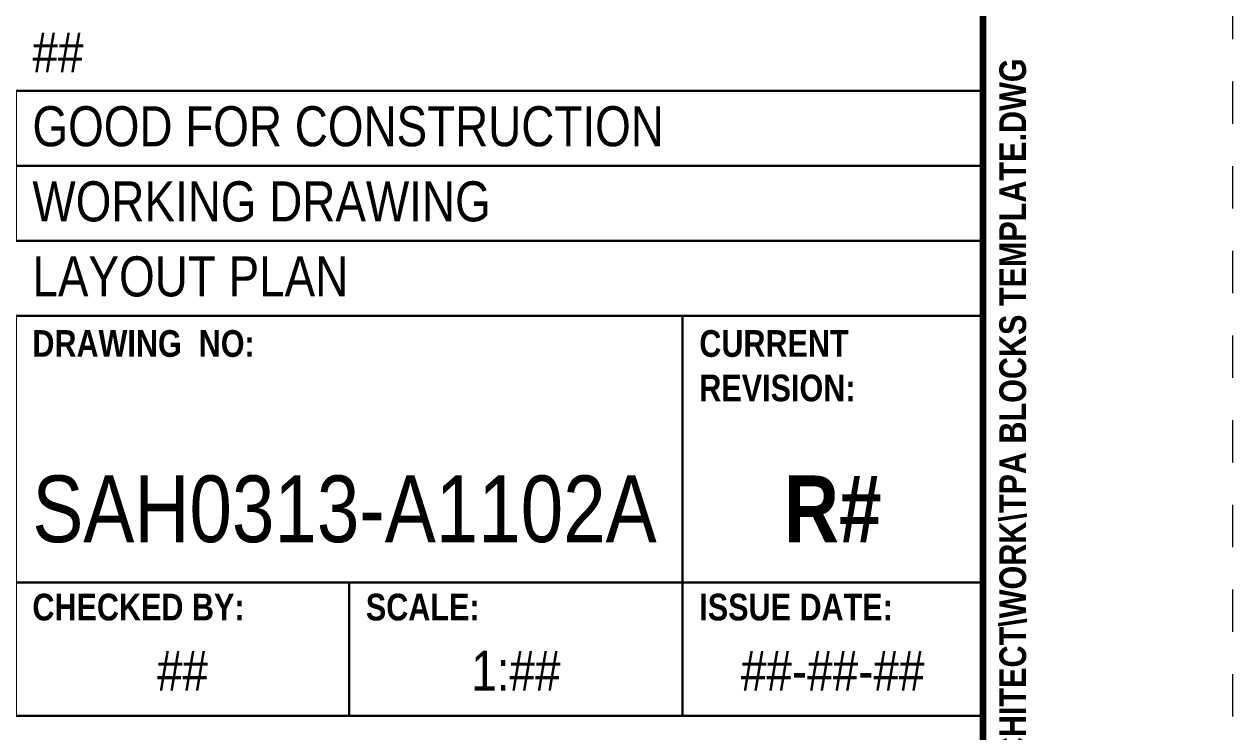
# Paper-space layout 'A1' of a CAD drawing. Header units: inches. Extents: x 0 to 35.1, y 0 to 23.5.
# Drawn here: x 32.264 to 35.118, y 2.364 to 4.035 of the extents above; entities that cross this region are included whole.
import ezdxf
from ezdxf.enums import TextEntityAlignment as Align

# ---------------------------------------------------------------- set-up
doc = ezdxf.new("R2010")
doc.units = ezdxf.units.IN
doc.linetypes.add('DASHDOT', pattern=[1, 0.5, -0.25, 0, -0.25])
doc.layers.add('G-ANNO-REFR', color=253, linetype='DASHDOT', lineweight=5, plot=False)
for name, color, linetype, lineweight in [('G-ANNO-TEXT', 3, 'Continuous', 15), ('G-PAPR-MEDM', 6, 'Continuous', 30), ('G-PAPR-THCK', 4, 'Continuous', 100), ('G-PAPR-THIN', 20, 'Continuous', 5)]:
    doc.layers.add(name, color=color, linetype=linetype, lineweight=lineweight)
doc.styles.add('NOTES', font='arial.ttf', dxfattribs={"height": 2})
doc.styles.add('SUB-TITLE', font='swisscb.ttf')
doc.styles.add('SUB-TITLE-2', font='swissc.ttf')
doc.styles.add('TITLE', font='swisscb.ttf')

# ---------------------------------------------------------------- blocks, each defined once
blk = doc.blocks.new('*U177')
at = {"layer": 'G-ANNO-REFR'}
blk.add_lwpolyline([(0, 0), (892, 0), (892, 597), (0, 597)], close=True, dxfattribs=at)
at = {"layer": 'G-PAPR-MEDM'}
for points in [[(877, 94), (819, 94), (819, 98.5), (877, 98.5)], [(877, 89.5), (819, 89.5), (819, 94), (877, 94)], [(801, 89.5), (877, 89.5), (877, 85), (801, 85)], [(801, 85), (877, 85), (877, 69), (801, 69)], [(859, 85), (819, 85), (819, 69), (859, 69)], [(819, 85), (859, 85), (859, 69), (819, 69)], [(819, 69), (839, 69), (839, 61), (819, 61)], [(839, 69), (859, 69), (859, 61), (839, 61)], [(859, 69), (877, 69), (877, 61), (859, 61)]]:
    blk.add_lwpolyline(points, close=True, dxfattribs=at)
at = {"layer": 'G-PAPR-THCK'}
blk.add_lwpolyline([(30, 582), (877, 582), (877, 15), (30, 15)], close=True, dxfattribs=at)
at = {"layer": 'G-PAPR-THIN'}
for points in [[(801, 582), (877, 582), (877, 15), (801, 15)], [(859, 85), (877, 85), (877, 69), (859, 69)]]:
    blk.add_lwpolyline(points, close=True, dxfattribs=at)
at = {"layer": 'G-ANNO-TEXT'}
for tag, p, height, style in [('GENERAL_NOTES_001', (801.696, 574.931), 2, 'NOTES'), ('GENERAL_NOTES_002', (802, 571.562), 2, 'NOTES'), ('GENERAL_NOTES_003', (802, 568.193), 2, 'NOTES'), ('GENERAL_NOTES_004', (802, 564.825), 2, 'NOTES'), ('GENERAL_NOTES_005', (802, 561.456), 2, 'NOTES'), ('GENERAL_NOTES_006', (802, 558.087), 2, 'NOTES'), ('GENERAL_NOTES_007', (802, 554.754), 2, 'NOTES'), ('GENERAL_NOTES_008', (801.918, 551.385), 2, 'NOTES'), ('GENERAL_NOTES_009', (802, 548.016), 2, 'NOTES'), ('GENERAL_NOTES_010', (802, 544.647), 2, 'NOTES'), ('GENERAL_NOTES_011', (802, 541.278), 2, 'NOTES'), ('GENERAL_NOTES_012', (802, 537.91), 2, 'NOTES'), ('GENERAL_NOTES_013', (802, 534.541), 2, 'NOTES'), ('GENERAL_NOTES_014', (802, 531.172), 2, 'NOTES'), ('GENERAL_NOTES_015', (802, 527.803), 2, 'NOTES'), ('GENERAL_NOTES_016', (802, 524.434), 2, 'NOTES'), ('GENERAL_NOTES_017', (801.883, 521.066), 2, 'NOTES'), ('GENERAL_NOTES_018', (802, 517.697), 2, 'NOTES'), ('GENERAL_NOTES_019', (801.965, 514.329), 2, 'NOTES'), ('GENERAL_NOTES_020', (802, 510.961), 2, 'NOTES'), ('GENERAL_NOTES_021', (801.884, 507.592), 2, 'NOTES'), ('GENERAL_NOTES_022', (802, 504.223), 2, 'NOTES'), ('GENERAL_NOTES_023', (801.895, 500.854), 2, 'NOTES'), ('GENERAL_NOTES_024', (802, 497.485), 2, 'NOTES'), ('GENERAL_NOTES_025', (801.868, 494.116), 2, 'NOTES'), ('GENERAL_NOTES_026', (802, 490.748), 2, 'NOTES'), ('GENERAL_NOTES_027', (802, 487.379), 2, 'NOTES'), ('GENERAL_NOTES_028', (802, 484.01), 2, 'NOTES'), ('GENERAL_NOTES_029', (802, 480.641), 2, 'NOTES'), ('GENERAL_NOTES_030', (801.887, 477.272), 2, 'NOTES'), ('GENERAL_NOTES_031', (802, 473.904), 2, 'NOTES'), ('GENERAL_NOTES_032', (802, 470.535), 2, 'NOTES'), ('GENERAL_NOTES_033', (802, 467.166), 2, 'NOTES'), ('GENERAL_NOTES_034', (801.884, 463.797), 2, 'NOTES'), ('GENERAL_NOTES_035', (802, 460.428), 2, 'NOTES'), ('SHEET_NOTES_001', (801.696, 440.813), 2, 'NOTES'), ('SHEET_NOTES_002', (801.918, 437.444), 2, 'NOTES'), ('SHEET_NOTES_003', (801.883, 434.075), 2, 'NOTES'), ('SHEET_NOTES_004', (801.965, 430.706), 2, 'NOTES'), ('SHEET_NOTES_005', (801.884, 427.337), 2, 'NOTES'), ('SHEET_NOTES_006', (801.895, 423.968), 2, 'NOTES'), ('SHEET_NOTES_007', (801.868, 420.6), 2, 'NOTES'), ('KEY_NOTES_001', (801.696, 317.998), 2, 'NOTES'), ('KEY_NOTES_002', (801.918, 314.629), 2, 'NOTES'), ('STRUCTURAL_CONSULTANT_NAME', (801.894, 168.814), 3, 'SUB-TITLE-2'), ('STRUCTURAL_CONSULTANT_ADDRESS1', (801.894, 164.808), 2, 'SUB-TITLE-2'), ('STRUCTURAL_CONSULTANT_ADDRESS2', (801.894, 161.426), 2, 'SUB-TITLE-2'), ('STRUCTURAL_CONSULTANT_PHONE', (801.894, 158.093), 2, 'SUB-TITLE-2'), ('MEP_CONSULTANT_NAME', (801.894, 147.609), 3, 'SUB-TITLE-2'), ('MEP_CONSULTANT_ADDRESS1', (801.894, 143.595), 2, 'SUB-TITLE-2'), ('MEP_CONSULTANT_ADDRESS2', (801.894, 140.213), 2, 'SUB-TITLE-2'), ('MEP_CONSULTANT_PHONE', (801.894, 136.88), 2, 'SUB-TITLE-2'), ('CLIENTNAME', (801.894, 124.463), 3, 'SUB-TITLE-2'), ('CLIENTADDRESS1', (801.894, 120.391), 2, 'SUB-TITLE-2'), ('CLIENTADDRESS2', (801.894, 117.009), 2, 'SUB-TITLE-2'), ('CLIENTPHONE', (801.894, 113.676), 2, 'SUB-TITLE-2'), ('DRAWING_NO', (820, 71.417), 4, 'SUB-TITLE-2')]:
    blk.add_attdef(tag, p, '', height=height, dxfattribs=dict(at, style=style))
at = {"layer": 'G-ANNO-TEXT', "style": 'SUB-TITLE-2'}
for tag, p in [('REV_NO14', (804.16, 252.813)), ('REV_DATE14', (812.973, 252.813)), ('DRAWN_BY14', (824.398, 252.813)), ('CHECKED_BY14', (837.156, 252.813)), ('REV_NO13', (804.16, 248.813)), ('REV_DATE13', (812.973, 248.813)), ('DRAWN_BY13', (824.398, 248.813)), ('CHECKED_BY13', (837.156, 248.813)), ('REV_NO12', (804.16, 244.813)), ('REV_DATE12', (812.973, 244.813)), ('DRAWN_BY12', (824.398, 244.813)), ('CHECKED_BY12', (837.156, 244.813)), ('REV_NO11', (804.16, 240.813)), ('REV_DATE11', (812.973, 240.813)), ('DRAWN_BY11', (824.398, 240.813)), ('CHECKED_BY11', (837.156, 240.813)), ('REV_NO10', (804.16, 236.813)), ('REV_DATE10', (812.973, 236.813)), ('DRAWN_BY10', (824.398, 236.813)), ('CHECKED_BY10', (837.156, 236.813)), ('REV_NO9', (804.16, 232.813)), ('REV_DATE9', (812.973, 232.813)), ('DRAWN_BY9', (824.398, 232.813)), ('CHECKED_BY9', (837.156, 232.813)), ('REV_NO8', (804.16, 228.813)), ('REV_DATE8', (812.973, 228.813)), ('DRAWN_BY8', (824.398, 228.813)), ('CHECKED_BY8', (837.156, 228.813)), ('REV_NO7', (804.16, 224.813)), ('REV_DATE7', (812.973, 224.813)), ('DRAWN_BY7', (824.398, 224.813)), ('CHECKED_BY7', (837.156, 224.813)), ('REV_NO6', (804.16, 220.813)), ('REV_DATE6', (812.973, 220.813)), ('DRAWN_BY6', (824.398, 220.813)), ('CHECKED_BY6', (837.156, 220.813)), ('REV_NO5', (804.16, 216.813)), ('REV_DATE5', (812.973, 216.813)), ('DRAWN_BY5', (824.398, 216.813)), ('CHECKED_BY5', (837.156, 216.813)), ('REV_NO4', (804.16, 212.813)), ('REV_DATE4', (812.973, 212.813)), ('DRAWN_BY4', (824.398, 212.813)), ('CHECKED_BY4', (837.156, 212.813)), ('REV_NO3', (804.16, 208.813)), ('REV_DATE3', (812.973, 208.813)), ('DRAWN_BY3', (824.398, 208.813)), ('CHECKED_BY3', (837.156, 208.813)), ('REV_NO2', (804.16, 204.813)), ('REV_DATE2', (812.973, 204.813)), ('DRAWN_BY2', (824.398, 204.813)), ('CHECKED_BY2', (837.156, 204.813)), ('REV_NO1', (804.16, 200.813)), ('REV_DATE1', (812.972, 200.813)), ('DRAWN_BY1', (824.398, 200.813)), ('CHECKED_BY1', (837.156, 200.813)), ('REV_NO0', (804.16, 196.813)), ('REV_DATE0', (812.973, 196.813)), ('DRAWN_BY0', (824.398, 196.813)), ('CHECKED_BY0', (837.156, 196.813))]:
    blk.add_attdef(tag, text='', height=1.6, dxfattribs=at).set_placement(p, align=Align.MIDDLE)
for tag, p in [('REV_DESCRIPTION14', (845.142, 252.813)), ('REV_DESCRIPTION13', (845.142, 248.813)), ('REV_DESCRIPTION12', (845.142, 244.813)), ('REV_DESCRIPTION11', (845.142, 240.813)), ('REV_DESCRIPTION10', (845.142, 236.813)), ('REV_DESCRIPTION9', (845.142, 232.813)), ('REV_DESCRIPTION8', (845.142, 228.813)), ('REV_DESCRIPTION7', (845.142, 224.813)), ('REV_DESCRIPTION6', (845.142, 220.813)), ('REV_DESCRIPTION5', (845.142, 216.813)), ('REV_DESCRIPTION4', (845.142, 212.813)), ('REV_DESCRIPTION3', (845.142, 208.813)), ('REV_DESCRIPTION2', (845.142, 204.813)), ('REV_DESCRIPTION1', (845.142, 200.813)), ('REV_DESCRIPTION0', (845.142, 196.813))]:
    blk.add_attdef(tag, text='', height=1.6, dxfattribs=at).set_placement(p, align=Align.MIDDLE_LEFT)
for tag, p in [('PROJECT_NAME1', (820, 110.735)), ('PROJECT_NAME2', (820, 106.735)), ('PROJECT_CODE', (820, 102)), ('RELEASE', (820, 97.569)), ('STAGE', (820, 93.063)), ('DRAWING_TITLE', (820, 88.562))]:
    blk.add_attdef(tag, text='', height=2.4, dxfattribs=at).set_placement(p, align=Align.TOP_LEFT)
at = {"layer": 'G-ANNO-TEXT'}
for tag, height, style, p in [('CURRENT_REV', 4, 'TITLE', (868, 71.417)), ('DRAWN_BY', 2.4, 'SUB-TITLE-2', (810, 62.501)), ('CHECKED_BY', 2.4, 'SUB-TITLE-2', (829, 62.501)), ('SCALE', 2.4, 'SUB-TITLE-2', (849, 62.501)), ('ISSUE_DATE', 2.4, 'SUB-TITLE-2', (868, 62.501))]:
    blk.add_attdef(tag, text='', height=height, dxfattribs=dict(at, style=style)).set_placement(p, align=Align.CENTER)
at = {"layer": 'G-ANNO-TEXT', "style": 'SUB-TITLE'}
blk.add_attdef('FILE_NAME', text='', height=1.6, rotation=90, dxfattribs=at).set_placement((878, 25.928), align=Align.TOP_LEFT)
at = {"layer": 'G-PAPR-MEDM', "lineweight": 50, "char_height": 1.6, "attachment_point": 1, "style": 'TITLE'}
for s, width, insert in [('DRAWING  NO:', 14.9534, (820, 84.136)), ('CURRENT\\PREVISION:', 14.9534, (860, 84.136)), ('CHECKED BY:', 14.9534, (820, 68.324)), ('SCALE:', 19, (840, 68.324)), ('ISSUE DATE:', 14.9534, (860, 68.324))]:
    blk.add_mtext_dynamic_manual_height_columns(s, width=width, gutter_width=8, heights=[0], dxfattribs=dict(at, insert=insert))

psp = doc.layouts.new('A1')

# ---------------------------------------------------------------- block references
ref = psp.add_blockref('*U177', (0, 0), dxfattribs=dict(xscale=0.03937007874015748, yscale=0.03937007874015748, zscale=0.03937007874015748))
ref.add_attrib('DRAWING_TITLE', 'LAYOUT PLAN', dxfattribs={"layer": 'G-ANNO-TEXT', "height": 0.094488, "style": 'SUB-TITLE-2'}).set_placement((32.2835, 3.4867), align=Align.TOP_LEFT)
ref.add_attrib('DRAWING_NO', 'SAH0313-A1102A', (32.2835, 2.8117), dxfattribs={"layer": 'G-ANNO-TEXT', "height": 0.15748, "style": 'SUB-TITLE-2'})
ref.add_attrib('CURRENT_REV', 'R#', dxfattribs={"layer": 'G-ANNO-TEXT', "height": 0.15748, "style": 'TITLE'}).set_placement((34.1732, 2.8117), align=Align.CENTER)
ref.add_attrib('ISSUE_DATE', '##-##-##', dxfattribs={"layer": 'G-ANNO-TEXT', "height": 0.09449, "style": 'SUB-TITLE-2'}).set_placement((34.1732, 2.4607), align=Align.CENTER)
ref.add_attrib('SCALE', '1:##', dxfattribs={"layer": 'G-ANNO-TEXT', "height": 0.09449, "style": 'SUB-TITLE-2'}).set_placement((33.4252, 2.4607), align=Align.CENTER)
ref.add_attrib('CHECKED_BY', '##', dxfattribs={"layer": 'G-ANNO-TEXT', "height": 0.09449, "style": 'SUB-TITLE-2'}).set_placement((32.6378, 2.4607), align=Align.CENTER)
ref.add_attrib('FILE_NAME', 'D:\\WORK\\2061 CAD STANDARDS ARCHITECT\\WORK\\TPA BLOCKS TEMPLATE.DWG', dxfattribs={"layer": 'G-ANNO-TEXT', "height": 0.062992, "rotation": 90, "style": 'SUB-TITLE'}).set_placement((34.5669, 1.0208), align=Align.TOP_LEFT)
ref.add_attrib('STAGE', 'WORKING DRAWING', dxfattribs={"layer": 'G-ANNO-TEXT', "height": 0.094488, "style": 'SUB-TITLE-2'}).set_placement((32.2835, 3.6639), align=Align.TOP_LEFT)
ref.add_attrib('RELEASE', 'GOOD FOR CONSTRUCTION', dxfattribs={"layer": 'G-ANNO-TEXT', "height": 0.094488, "style": 'SUB-TITLE-2'}).set_placement((32.2835, 3.8413), align=Align.TOP_LEFT)
ref.add_attrib('PROJECT_CODE', '##', dxfattribs={"layer": 'G-ANNO-TEXT', "height": 0.09449, "style": 'SUB-TITLE-2'}).set_placement((32.2835, 4.0157), align=Align.TOP_LEFT)

doc.saveas('drawing.dxf')
